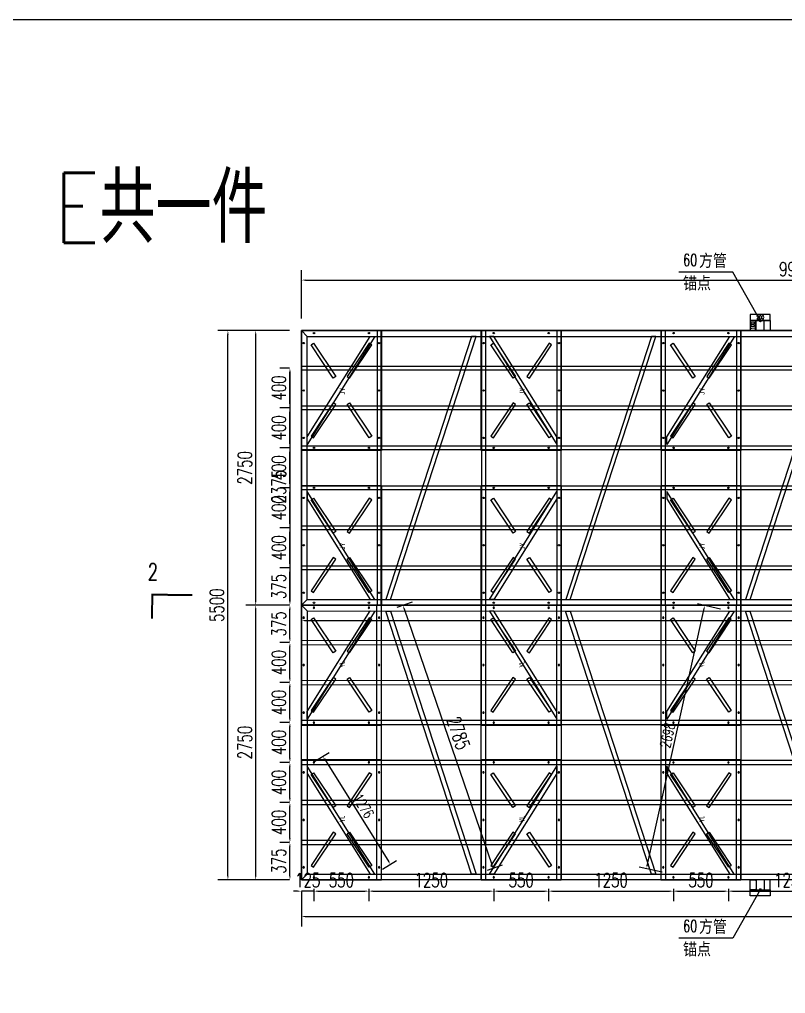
# Model space of a CAD drawing. Header units: millimetres. Extents: x -1471591 to 944464, y -468930 to 547002.
# Drawn here: x -981819 to -974149, y -21316 to -11562 of the extents above; entities that cross this region are included whole.
import ezdxf

# ---------------------------------------------------------------- set-up
doc = ezdxf.new("R2010")
doc.units = ezdxf.units.MM
doc.header["$LTSCALE"] = 10
doc.header["$PDMODE"] = 35
for name, color, linetype in [('DIM_LEAD', 3, 'Continuous'), ('DIM_SYMB', 3, 'Continuous'), ('PUB_TEXT', 7, 'Continuous'), ('W-FLOAT_BOWL浮筒', 253, 'Continuous'), ('W-STEEL_FRAME钢架', 3, 'Continuous'), ('W-STEEL_KEEL钢龙骨', 5, 'Continuous')]:
    doc.layers.add(name, color=color, linetype=linetype)
doc.styles.add('_TCH_DIM', font='SIMPLEX.shx', dxfattribs={"bigfont": 'hztxt.shx'})
doc.styles.add('_TCH_LABEL', font='COMPLEX', dxfattribs={"bigfont": 'GBCBIG'})
doc.styles.get("Standard").update_dxf_attribs({"font": 'simplex.shx', "width": 0.8, "bigfont": 'hztxt.shx'})
doc.styles.add('STANDARD_T3', font='simplex.shx', dxfattribs={"width": 0.7, "bigfont": 'hztxt.shx'})
doc.styles.add('黑体', font='simhei.ttf', dxfattribs={"width": 0.8})
doc.dimstyles.new('W&&10', dxfattribs={"dimtxt": 35, "dimasz": 10, "dimexe": 25, "dimexo": 30, "dimgap": 10, "dimtad": 1, "dimdec": 0, "dimzin": 0, "dimdsep": 46, "dimtxsty": 'STANDARD_T3', "dimcen": 0.09, "dimclrd": 1, "dimclre": 1, "dimclrt": 7, "dimazin": 2, "dimtfac": 1, "dimtdec": 0, "dimtix": 1, "dimtmove": 1, "dimatfit": 3, "dimfxl": 0, "dimtolj": 1, "dimtzin": 0, "dimarcsym": 0})
doc.dimstyles.new('W&&30', dxfattribs={"dimtxt": 105, "dimasz": 30, "dimexe": 75, "dimexo": 90, "dimgap": 30, "dimtad": 1, "dimdec": 0, "dimzin": 0, "dimdsep": 46, "dimtxsty": 'STANDARD_T3', "dimcen": 0.09, "dimclrd": 1, "dimclre": 1, "dimclrt": 7, "dimazin": 2, "dimtfac": 1, "dimtdec": 0, "dimtix": 1, "dimtmove": 2, "dimatfit": 3, "dimfxl": 0, "dimtolj": 1, "dimtzin": 0, "dimarcsym": 0})
doc.dimstyles.new('W&&40', dxfattribs={"dimtxt": 140, "dimasz": 40, "dimexe": 100, "dimexo": 120, "dimgap": 40, "dimtad": 1, "dimdec": 0, "dimzin": 0, "dimdsep": 46, "dimtxsty": 'STANDARD_T3', "dimcen": 0.09, "dimclrd": 1, "dimclre": 1, "dimclrt": 7, "dimazin": 2, "dimtfac": 1, "dimtdec": 0, "dimtix": 1, "dimtmove": 2, "dimatfit": 3, "dimfxl": 0, "dimtolj": 1, "dimtzin": 0, "dimarcsym": 0})

# ---------------------------------------------------------------- blocks, each defined once
blk = doc.blocks.new('*D1577')
at = {"color": 1, "lineweight": -2, "transparency": 16777216}
for p, q in [((-978037.1, -17446.5), (-977885.7, -17394.6)), ((-977967.3, -17464.9), (-977089.8, -20023.2)), ((-977133.6, -20080.5), (-976982.2, -20028.6))]:
    blk.add_line(p, q, dxfattribs=at)
at = {"color": 1, "transparency": 16777216}
for points in [[(-977961, -17462.7), (-977973.6, -17467), (-977980.3, -17427)], [(-977083.5, -20021), (-977096.1, -20025.4), (-977076.8, -20061)]]:
    blk.add_solid(points, dxfattribs=at)
at = {"layer": 'Defpoints', "color": 0, "transparency": 16777216}
for p in [(-978150.6, -17485.4), (-977076.8, -20061), (-977247.1, -20119.4)]:
    blk.add_point(p, dxfattribs=at)
at = {"color": 7, "transparency": 16777216, "insert": (-977424.5, -18708.3), "char_height": 140, "attachment_point": 5, "rotation": 288.93227, "style": 'STANDARD_T3'}
blk.add_mtext('\\A1;2785', dxfattribs=at)
blk = doc.blocks.new('*D1578')
at = {"color": 1, "lineweight": -2, "transparency": 16777216}
for p, q in [((-978996, -14557.4), (-978995.9, -14071.8)), ((-969096, -14557.6), (-969095.9, -14072)), ((-978956, -14171.8), (-969136, -14172))]:
    blk.add_line(p, q, dxfattribs=at)
at = {"color": 1, "transparency": 16777216}
for points in [[(-978956, -14165.1), (-978956, -14178.5), (-978996, -14171.8)], [(-969136, -14165.3), (-969136, -14178.7), (-969096, -14172)]]:
    blk.add_solid(points, dxfattribs=at)
at = {"layer": 'Defpoints', "color": 0, "transparency": 16777216}
for p in [(-969096, -14172), (-978996, -14677.4), (-969096, -14677.6)]:
    blk.add_point(p, dxfattribs=at)
at = {"color": 7, "transparency": 16777216, "insert": (-974045.9, -14061.9), "char_height": 140, "attachment_point": 5, "rotation": 359.99902, "style": 'STANDARD_T3'}
blk.add_mtext('\\A1;9900', dxfattribs=at)
blk = doc.blocks.new('*D1580')
at = {"color": 1, "lineweight": -2, "transparency": 16777216}
for p, q in [((-979116, -19802.4), (-979211.5, -19802.4)), ((-979111.5, -20137.4), (-979111.5, -19842.4)), ((-979116.1, -20177.4), (-979211.5, -20177.4))]:
    blk.add_line(p, q, dxfattribs=at)
at = {"color": 1, "transparency": 16777216}
for points in [[(-979118.1, -19842.4), (-979104.8, -19842.4), (-979111.5, -19802.4)], [(-979118.2, -20137.4), (-979104.8, -20137.4), (-979111.5, -20177.4)]]:
    blk.add_solid(points, dxfattribs=at)
at = {"layer": 'Defpoints', "color": 0, "transparency": 16777216}
for p in [(-979111.5, -19802.4), (-978996, -19802.4), (-978996.1, -20177.4)]:
    blk.add_point(p, dxfattribs=at)
at = {"color": 7, "transparency": 16777216, "insert": (-979221.5, -19989.9), "char_height": 140, "attachment_point": 5, "rotation": 89.99902, "style": 'STANDARD_T3'}
blk.add_mtext('\\A1;375', dxfattribs=at)
blk = doc.blocks.new('*D1581')
at = {"color": 1, "lineweight": -2, "transparency": 16777216}
for p, q in [((-979116, -19402.4), (-979211.5, -19402.4)), ((-979111.5, -19762.4), (-979111.5, -19442.4)), ((-979116, -19802.4), (-979211.5, -19802.4))]:
    blk.add_line(p, q, dxfattribs=at)
at = {"color": 1, "transparency": 16777216}
for points in [[(-979118.1, -19442.4), (-979104.8, -19442.4), (-979111.5, -19402.4)], [(-979118.1, -19762.4), (-979104.8, -19762.4), (-979111.5, -19802.4)]]:
    blk.add_solid(points, dxfattribs=at)
at = {"layer": 'Defpoints', "color": 0, "transparency": 16777216}
for p in [(-979111.5, -19402.4), (-978996, -19402.4), (-978996, -19802.4)]:
    blk.add_point(p, dxfattribs=at)
at = {"color": 7, "transparency": 16777216, "insert": (-979221.5, -19602.4), "char_height": 140, "attachment_point": 5, "rotation": 89.99902, "style": 'STANDARD_T3'}
blk.add_mtext('\\A1;400', dxfattribs=at)
blk = doc.blocks.new('*D1582')
at = {"color": 1, "lineweight": -2, "transparency": 16777216}
for p, q in [((-979116, -19002.4), (-979211.5, -19002.4)), ((-979111.5, -19362.4), (-979111.5, -19042.4)), ((-979116, -19402.4), (-979211.5, -19402.4))]:
    blk.add_line(p, q, dxfattribs=at)
at = {"color": 1, "transparency": 16777216}
for points in [[(-979118.1, -19042.4), (-979104.8, -19042.4), (-979111.5, -19002.4)], [(-979118.1, -19362.4), (-979104.8, -19362.4), (-979111.5, -19402.4)]]:
    blk.add_solid(points, dxfattribs=at)
at = {"layer": 'Defpoints', "color": 0, "transparency": 16777216}
for p in [(-979111.5, -19002.4), (-978996, -19002.4), (-978996, -19402.4)]:
    blk.add_point(p, dxfattribs=at)
at = {"color": 7, "transparency": 16777216, "insert": (-979221.5, -19202.4), "char_height": 140, "attachment_point": 5, "rotation": 89.99902, "style": 'STANDARD_T3'}
blk.add_mtext('\\A1;400', dxfattribs=at)
blk = doc.blocks.new('*D1583')
at = {"color": 1, "lineweight": -2, "transparency": 16777216}
for p, q in [((-979116, -18602.2), (-979211.5, -18602.2)), ((-979111.5, -18962.4), (-979111.5, -18642.2)), ((-979116, -19002.4), (-979211.5, -19002.4))]:
    blk.add_line(p, q, dxfattribs=at)
at = {"color": 1, "transparency": 16777216}
for points in [[(-979118.1, -18642.2), (-979104.8, -18642.2), (-979111.5, -18602.2)], [(-979118.1, -18962.4), (-979104.8, -18962.4), (-979111.5, -19002.4)]]:
    blk.add_solid(points, dxfattribs=at)
at = {"layer": 'Defpoints', "color": 0, "transparency": 16777216}
for p in [(-979111.5, -18602.2), (-978996, -18602.2), (-978996, -19002.4)]:
    blk.add_point(p, dxfattribs=at)
at = {"color": 7, "transparency": 16777216, "insert": (-979221.5, -18802.3), "char_height": 140, "attachment_point": 5, "rotation": 89.99902, "style": 'STANDARD_T3'}
blk.add_mtext('\\A1;400', dxfattribs=at)
blk = doc.blocks.new('*D1584')
at = {"color": 1, "lineweight": -2, "transparency": 16777216}
for p, q in [((-979116, -18202.4), (-979211.5, -18202.4)), ((-979111.5, -18562.2), (-979111.5, -18242.4)), ((-979116, -18602.2), (-979211.5, -18602.2))]:
    blk.add_line(p, q, dxfattribs=at)
at = {"color": 1, "transparency": 16777216}
for points in [[(-979118.1, -18242.4), (-979104.8, -18242.4), (-979111.5, -18202.4)], [(-979118.1, -18562.2), (-979104.8, -18562.2), (-979111.5, -18602.2)]]:
    blk.add_solid(points, dxfattribs=at)
at = {"layer": 'Defpoints', "color": 0, "transparency": 16777216}
for p in [(-979111.5, -18202.4), (-978996, -18202.4), (-978996, -18602.2)]:
    blk.add_point(p, dxfattribs=at)
at = {"color": 7, "transparency": 16777216, "insert": (-979221.5, -18402.3), "char_height": 140, "attachment_point": 5, "rotation": 89.99902, "style": 'STANDARD_T3'}
blk.add_mtext('\\A1;400', dxfattribs=at)
blk = doc.blocks.new('*D1585')
at = {"color": 1, "lineweight": -2, "transparency": 16777216}
for p, q in [((-979116, -17802.4), (-979211.4, -17802.4)), ((-979111.5, -18162.4), (-979111.4, -17842.4)), ((-979116, -18202.4), (-979211.5, -18202.4))]:
    blk.add_line(p, q, dxfattribs=at)
at = {"color": 1, "transparency": 16777216}
for points in [[(-979118.1, -17842.4), (-979104.8, -17842.4), (-979111.4, -17802.4)], [(-979118.1, -18162.4), (-979104.8, -18162.4), (-979111.5, -18202.4)]]:
    blk.add_solid(points, dxfattribs=at)
at = {"layer": 'Defpoints', "color": 0, "transparency": 16777216}
for p in [(-979111.4, -17802.4), (-978996, -17802.4), (-978996, -18202.4)]:
    blk.add_point(p, dxfattribs=at)
at = {"color": 7, "transparency": 16777216, "insert": (-979221.4, -18002.4), "char_height": 140, "attachment_point": 5, "rotation": 89.99902, "style": 'STANDARD_T3'}
blk.add_mtext('\\A1;400', dxfattribs=at)
blk = doc.blocks.new('*D1586')
at = {"color": 1, "lineweight": -2, "transparency": 16777216}
for p, q in [((-979116, -17427.4), (-979211.4, -17427.4)), ((-979111.4, -17762.4), (-979111.4, -17467.4)), ((-979116, -17802.4), (-979211.4, -17802.4))]:
    blk.add_line(p, q, dxfattribs=at)
at = {"color": 1, "transparency": 16777216}
for points in [[(-979118.1, -17467.4), (-979104.8, -17467.4), (-979111.4, -17427.4)], [(-979118.1, -17762.4), (-979104.8, -17762.4), (-979111.4, -17802.4)]]:
    blk.add_solid(points, dxfattribs=at)
at = {"layer": 'Defpoints', "color": 0, "transparency": 16777216}
for p in [(-979111.4, -17427.4), (-978996, -17427.4), (-978996, -17802.4)]:
    blk.add_point(p, dxfattribs=at)
at = {"color": 7, "transparency": 16777216, "insert": (-979221.4, -17614.9), "char_height": 140, "attachment_point": 5, "rotation": 89.99902, "style": 'STANDARD_T3'}
blk.add_mtext('\\A1;375', dxfattribs=at)
blk = doc.blocks.new('*D1587')
at = {"color": 1, "lineweight": -2, "transparency": 16777216}
for p, q in [((-979116, -17052.4), (-979211.4, -17052.4)), ((-979111.4, -17387.4), (-979111.4, -17092.4)), ((-979116, -17427.4), (-979211.4, -17427.4))]:
    blk.add_line(p, q, dxfattribs=at)
at = {"color": 1, "transparency": 16777216}
for points in [[(-979118.1, -17092.4), (-979104.8, -17092.4), (-979111.4, -17052.4)], [(-979118.1, -17387.4), (-979104.8, -17387.4), (-979111.4, -17427.4)]]:
    blk.add_solid(points, dxfattribs=at)
at = {"layer": 'Defpoints', "color": 0, "transparency": 16777216}
for p in [(-979111.4, -17052.4), (-978996, -17052.4), (-978996, -17427.4)]:
    blk.add_point(p, dxfattribs=at)
at = {"color": 7, "transparency": 16777216, "insert": (-979221.4, -17239.9), "char_height": 140, "attachment_point": 5, "rotation": 89.99902, "style": 'STANDARD_T3'}
blk.add_mtext('\\A1;375', dxfattribs=at)
blk = doc.blocks.new('*D1588')
at = {"color": 1, "lineweight": -2, "transparency": 16777216}
for p, q in [((-979116, -16652.4), (-979211.4, -16652.4)), ((-979111.4, -17012.4), (-979111.4, -16692.4)), ((-979116, -17052.4), (-979211.4, -17052.4))]:
    blk.add_line(p, q, dxfattribs=at)
at = {"color": 1, "transparency": 16777216}
for points in [[(-979118.1, -16692.4), (-979104.8, -16692.4), (-979111.4, -16652.4)], [(-979118.1, -17012.4), (-979104.8, -17012.4), (-979111.4, -17052.4)]]:
    blk.add_solid(points, dxfattribs=at)
at = {"layer": 'Defpoints', "color": 0, "transparency": 16777216}
for p in [(-979111.4, -16652.4), (-978996, -16652.4), (-978996, -17052.4)]:
    blk.add_point(p, dxfattribs=at)
at = {"color": 7, "transparency": 16777216, "insert": (-979221.4, -16852.4), "char_height": 140, "attachment_point": 5, "rotation": 89.99902, "style": 'STANDARD_T3'}
blk.add_mtext('\\A1;400', dxfattribs=at)
blk = doc.blocks.new('*D1589')
at = {"color": 1, "lineweight": -2, "transparency": 16777216}
for p, q in [((-979116, -16252.4), (-979211.4, -16252.4)), ((-979111.4, -16612.4), (-979111.4, -16292.4)), ((-979116, -16652.4), (-979211.4, -16652.4))]:
    blk.add_line(p, q, dxfattribs=at)
at = {"color": 1, "transparency": 16777216}
for points in [[(-979118.1, -16292.4), (-979104.8, -16292.4), (-979111.4, -16252.4)], [(-979118.1, -16612.4), (-979104.8, -16612.4), (-979111.4, -16652.4)]]:
    blk.add_solid(points, dxfattribs=at)
at = {"layer": 'Defpoints', "color": 0, "transparency": 16777216}
for p in [(-979111.4, -16252.4), (-978996, -16252.4), (-978996, -16652.4)]:
    blk.add_point(p, dxfattribs=at)
at = {"color": 7, "transparency": 16777216, "insert": (-979221.4, -16452.4), "char_height": 140, "attachment_point": 5, "rotation": 89.99902, "style": 'STANDARD_T3'}
blk.add_mtext('\\A1;400', dxfattribs=at)
blk = doc.blocks.new('*D1590')
at = {"color": 1, "lineweight": -2, "transparency": 16777216}
for p, q in [((-979116, -15852.4), (-979211.4, -15852.4)), ((-979111.4, -16212.4), (-979111.4, -15892.4)), ((-979116, -16252.4), (-979211.4, -16252.4))]:
    blk.add_line(p, q, dxfattribs=at)
at = {"color": 1, "transparency": 16777216}
for points in [[(-979118.1, -15892.4), (-979104.7, -15892.4), (-979111.4, -15852.4)], [(-979118.1, -16212.4), (-979104.8, -16212.4), (-979111.4, -16252.4)]]:
    blk.add_solid(points, dxfattribs=at)
at = {"layer": 'Defpoints', "color": 0, "transparency": 16777216}
for p in [(-979111.4, -15852.4), (-978996, -15852.4), (-978996, -16252.4)]:
    blk.add_point(p, dxfattribs=at)
at = {"color": 7, "transparency": 16777216, "insert": (-979221.4, -16052.4), "char_height": 140, "attachment_point": 5, "rotation": 89.99902, "style": 'STANDARD_T3'}
blk.add_mtext('\\A1;400', dxfattribs=at)
blk = doc.blocks.new('*D1591')
at = {"color": 1, "lineweight": -2, "transparency": 16777216}
for p, q in [((-979116, -15452.4), (-979211.4, -15452.4)), ((-979111.4, -15812.4), (-979111.4, -15492.4)), ((-979116, -15852.4), (-979211.4, -15852.4))]:
    blk.add_line(p, q, dxfattribs=at)
at = {"color": 1, "transparency": 16777216}
for points in [[(-979118.1, -15492.4), (-979104.7, -15492.4), (-979111.4, -15452.4)], [(-979118.1, -15812.4), (-979104.7, -15812.4), (-979111.4, -15852.4)]]:
    blk.add_solid(points, dxfattribs=at)
at = {"layer": 'Defpoints', "color": 0, "transparency": 16777216}
for p in [(-979111.4, -15452.4), (-978996, -15452.4), (-978996, -15852.4)]:
    blk.add_point(p, dxfattribs=at)
at = {"color": 7, "transparency": 16777216, "insert": (-979221.4, -15652.4), "char_height": 140, "attachment_point": 5, "rotation": 89.99902, "style": 'STANDARD_T3'}
blk.add_mtext('\\A1;400', dxfattribs=at)
blk = doc.blocks.new('*D1592')
at = {"color": 1, "lineweight": -2, "transparency": 16777216}
for p, q in [((-979115.9, -15052.4), (-979211.4, -15052.4)), ((-979111.4, -15412.4), (-979111.4, -15092.4)), ((-979116, -15452.4), (-979211.4, -15452.4))]:
    blk.add_line(p, q, dxfattribs=at)
at = {"color": 1, "transparency": 16777216}
for points in [[(-979118.1, -15092.4), (-979104.7, -15092.4), (-979111.4, -15052.4)], [(-979118.1, -15412.4), (-979104.7, -15412.4), (-979111.4, -15452.4)]]:
    blk.add_solid(points, dxfattribs=at)
at = {"layer": 'Defpoints', "color": 0, "transparency": 16777216}
for p in [(-979111.4, -15052.4), (-978995.9, -15052.4), (-978996, -15452.4)]:
    blk.add_point(p, dxfattribs=at)
at = {"color": 7, "transparency": 16777216, "insert": (-979221.4, -15252.4), "char_height": 140, "attachment_point": 5, "rotation": 89.99902, "style": 'STANDARD_T3'}
blk.add_mtext('\\A1;400', dxfattribs=at)
blk = doc.blocks.new('*D1593')
at = {"color": 1, "lineweight": -2, "transparency": 16777216}
for p, q in [((-979115.9, -15052.4), (-979211.4, -15052.4)), ((-979111.4, -15092.4), (-979111.4, -17387.4)), ((-979116, -17427.4), (-979211.4, -17427.4))]:
    blk.add_line(p, q, dxfattribs=at)
at = {"color": 1, "transparency": 16777216}
for points in [[(-979118.1, -15092.4), (-979104.7, -15092.4), (-979111.4, -15052.4)], [(-979118.1, -17387.4), (-979104.8, -17387.4), (-979111.4, -17427.4)]]:
    blk.add_solid(points, dxfattribs=at)
at = {"layer": 'Defpoints', "color": 0, "transparency": 16777216}
for p in [(-978995.9, -15052.4), (-979111.4, -17427.4), (-978996, -17427.4)]:
    blk.add_point(p, dxfattribs=at)
at = {"color": 7, "transparency": 16777216, "insert": (-979221.4, -16239.9), "char_height": 140, "attachment_point": 5, "rotation": 89.99902, "style": 'STANDARD_T3'}
blk.add_mtext('\\A1;2375', dxfattribs=at)
blk = doc.blocks.new('*D1594')
at = {"color": 1, "lineweight": -2, "transparency": 16777216}
for p, q in [((-979116, -17427.4), (-979554.2, -17427.4)), ((-979454.2, -20137.4), (-979454.2, -17467.4)), ((-979116.1, -20177.4), (-979554.2, -20177.4))]:
    blk.add_line(p, q, dxfattribs=at)
at = {"color": 1, "transparency": 16777216}
for points in [[(-979460.9, -17467.4), (-979447.5, -17467.4), (-979454.2, -17427.4)], [(-979460.9, -20137.4), (-979447.6, -20137.4), (-979454.2, -20177.4)]]:
    blk.add_solid(points, dxfattribs=at)
at = {"layer": 'Defpoints', "color": 0, "transparency": 16777216}
for p in [(-979454.2, -17427.4), (-978996, -17427.4), (-978996.1, -20177.4)]:
    blk.add_point(p, dxfattribs=at)
at = {"color": 7, "transparency": 16777216, "insert": (-979564.2, -18802.4), "char_height": 140, "attachment_point": 5, "rotation": 89.99902, "style": 'STANDARD_T3'}
blk.add_mtext('\\A1;2750', dxfattribs=at)
blk = doc.blocks.new('*D1595')
at = {"color": 1, "lineweight": -2, "transparency": 16777216}
for p, q in [((-979116, -14677.4), (-979554.1, -14677.4)), ((-979454.2, -17387.4), (-979454.1, -14717.4)), ((-979116, -17427.4), (-979554.2, -17427.4))]:
    blk.add_line(p, q, dxfattribs=at)
at = {"color": 1, "transparency": 16777216}
for points in [[(-979460.8, -14717.4), (-979447.5, -14717.4), (-979454.1, -14677.4)], [(-979460.9, -17387.4), (-979447.5, -17387.4), (-979454.2, -17427.4)]]:
    blk.add_solid(points, dxfattribs=at)
at = {"layer": 'Defpoints', "color": 0, "transparency": 16777216}
for p in [(-979454.1, -14677.4), (-978996, -14677.4), (-978996, -17427.4)]:
    blk.add_point(p, dxfattribs=at)
at = {"color": 7, "transparency": 16777216, "insert": (-979564.2, -16052.4), "char_height": 140, "attachment_point": 5, "rotation": 89.99902, "style": 'STANDARD_T3'}
blk.add_mtext('\\A1;2750', dxfattribs=at)
blk = doc.blocks.new('*D1596')
at = {"color": 1, "lineweight": -2, "transparency": 16777216}
for p, q in [((-979116, -14677.4), (-979832.1, -14677.4)), ((-979732.2, -20137.4), (-979732.1, -14717.4)), ((-979116.1, -20177.4), (-979832.2, -20177.4))]:
    blk.add_line(p, q, dxfattribs=at)
at = {"color": 1, "transparency": 16777216}
for points in [[(-979738.8, -14717.4), (-979725.4, -14717.4), (-979732.1, -14677.4)], [(-979738.9, -20137.4), (-979725.5, -20137.4), (-979732.2, -20177.4)]]:
    blk.add_solid(points, dxfattribs=at)
at = {"layer": 'Defpoints', "color": 0, "transparency": 16777216}
for p in [(-979732.1, -14677.4), (-978996, -14677.4), (-978996.1, -20177.4)]:
    blk.add_point(p, dxfattribs=at)
at = {"color": 7, "transparency": 16777216, "insert": (-979842.1, -17427.4), "char_height": 140, "attachment_point": 5, "rotation": 89.99902, "style": 'STANDARD_T3'}
blk.add_mtext('\\A1;5500', dxfattribs=at)
blk = doc.blocks.new('*D1597')
at = {"color": 1, "lineweight": -2, "transparency": 16777216}
for p, q in [((-978861.7, -18990), (-978719.1, -18900.9)), ((-978766.8, -18966), (-978122.4, -19997.1)), ((-978185.5, -20071.9), (-978042.9, -19982.8))]:
    blk.add_line(p, q, dxfattribs=at)
at = {"color": 1, "transparency": 16777216}
for points in [[(-978762.5, -18963.4), (-978771, -18968.7), (-978782.7, -18940.6)], [(-978118.1, -19994.4), (-978126.6, -19999.7), (-978106.5, -20022.5)]]:
    blk.add_solid(points, dxfattribs=at)
at = {"layer": 'Defpoints', "color": 0, "transparency": 16777216}
for p in [(-978938, -19037.7), (-978106.5, -20022.5), (-978261.8, -20119.6)]:
    blk.add_point(p, dxfattribs=at)
at = {"color": 7, "transparency": 16777216, "insert": (-978374.6, -19437.8), "char_height": 105, "attachment_point": 5, "rotation": 302.00603, "style": 'STANDARD_T3'}
blk.add_mtext('\\A1;1276', dxfattribs=at)
blk = doc.blocks.new('*D1598')
at = {"color": 1, "lineweight": -2, "transparency": 16777216}
for p, q in [((-974800.8, -17466), (-975031.8, -17415)), ((-975534.6, -20035.9), (-974965, -17460.5)), ((-975383.4, -20100), (-975614.3, -20049))]:
    blk.add_line(p, q, dxfattribs=at)
at = {"color": 1, "transparency": 16777216}
for points in [[(-974969.9, -17459.4), (-974960.2, -17461.5), (-974958.6, -17431.2)], [(-975539.5, -20034.8), (-975529.7, -20036.9), (-975541.1, -20065.2)]]:
    blk.add_solid(points, dxfattribs=at)
at = {"layer": 'Defpoints', "color": 0, "transparency": 16777216}
for p in [(-974958.6, -17431.2), (-974713, -17485.5), (-975295.5, -20119.5)]:
    blk.add_point(p, dxfattribs=at)
at = {"color": 7, "transparency": 16777216, "insert": (-975330.4, -18730.3), "char_height": 105, "attachment_point": 5, "rotation": 77.52961, "style": 'STANDARD_T3'}
blk.add_mtext('\\A1;2698', dxfattribs=at)
blk = doc.blocks.new('*D1333')
at = {"color": 1, "lineweight": -2, "transparency": 16777216}
for p, q in [((-978996, -17517.4), (-978996, -17655.2)), ((-968611, -17517.6), (-968611, -17655.3)), ((-978966, -17580.2), (-968641, -17580.3))]:
    blk.add_line(p, q, dxfattribs=at)
at = {"color": 1, "transparency": 16777216}
for points in [[(-978966, -17575.2), (-978966, -17585.2), (-978996, -17580.2)], [(-968641, -17575.3), (-968641, -17585.3), (-968611, -17580.3)]]:
    blk.add_solid(points, dxfattribs=at)
at = {"layer": 'Defpoints', "color": 0, "transparency": 16777216}
for p in [(-978996, -17427.4), (-968611, -17427.6), (-968611, -17580.3)]:
    blk.add_point(p, dxfattribs=at)
at = {"color": 7, "transparency": 16777216, "insert": (-973803.5, -17497.8), "char_height": 105, "attachment_point": 5, "rotation": 359.99902, "style": 'STANDARD_T3'}
blk.add_mtext('\\A1;10385', dxfattribs=at)
blk = doc.blocks.new('*D1332')
at = {"color": 1, "lineweight": -2, "transparency": 16777216}
for p, q in [((-978996.1, -20297.4), (-978996.1, -20645.1)), ((-968127.1, -20297.5), (-968127.1, -20645.3)), ((-978956.1, -20545.1), (-968167.1, -20545.3))]:
    blk.add_line(p, q, dxfattribs=at)
at = {"color": 1, "transparency": 16777216}
for points in [[(-978956.1, -20538.4), (-978956.1, -20551.8), (-978996.1, -20545.1)], [(-968167.1, -20538.6), (-968167.1, -20551.9), (-968127.1, -20545.3)]]:
    blk.add_solid(points, dxfattribs=at)
at = {"layer": 'Defpoints', "color": 0, "transparency": 16777216}
for p in [(-978996.1, -20177.4), (-968127.1, -20177.5), (-968127.1, -20545.3)]:
    blk.add_point(p, dxfattribs=at)
at = {"color": 7, "transparency": 16777216, "insert": (-973561.6, -20435.2), "char_height": 140, "attachment_point": 5, "rotation": 359.99902, "style": 'STANDARD_T3'}
blk.add_mtext('\\A1;10869', dxfattribs=at)
blk = doc.blocks.new('*D495')
at = {"color": 1, "lineweight": -2, "transparency": 16777216}
for p, q in [((-70, -30), (-23.6, -30)), ((-48.6, -120), (-48.6, -40)), ((-70, -130), (-23.6, -130))]:
    blk.add_line(p, q, dxfattribs=at)
at = {"color": 1, "transparency": 16777216}
for points in [[(-50.3, -40), (-46.9, -40), (-48.6, -30)], [(-50.3, -120), (-46.9, -120), (-48.6, -130)]]:
    blk.add_solid(points, dxfattribs=at)
at = {"layer": 'Defpoints', "color": 0, "transparency": 16777216}
for p in [(-100, -30), (-48.6, -30), (-100, -130)]:
    blk.add_point(p, dxfattribs=at)
at = {"color": 7, "transparency": 16777216, "insert": (-76.1, -80), "char_height": 35, "attachment_point": 5, "rotation": 90, "style": 'STANDARD_T3'}
blk.add_mtext('\\A1;100', dxfattribs=at)
blk = doc.blocks.new('*D496')
at = {"color": 1, "lineweight": -2, "transparency": 16777216}
for p, q in [((-100, -30), (-100, -50.4)), ((-90, -25.4), (90, -25.4)), ((100, -31.9), (100, -50.4))]:
    blk.add_line(p, q, dxfattribs=at)
at = {"color": 1, "transparency": 16777216}
for points in [[(-90, -23.7), (-90, -27.1), (-100, -25.4)], [(90, -23.7), (90, -27.1), (100, -25.4)]]:
    blk.add_solid(points, dxfattribs=at)
at = {"layer": 'Defpoints', "color": 0, "transparency": 16777216}
for p in [(-100, 0), (100, -1.9), (100, -25.4)]:
    blk.add_point(p, dxfattribs=at)
at = {"color": 7, "transparency": 16777216, "insert": (0, 2.1), "char_height": 35, "attachment_point": 5, "style": 'STANDARD_T3'}
blk.add_mtext('\\A1;200', dxfattribs=at)
blk = doc.blocks.new('*D1599')
at = {"color": 1, "lineweight": -2, "transparency": 16777216}
for p, q in [((-978871.1, -20267.4), (-978871.1, -20390.8)), ((-979036.1, -20290.8), (-979076.1, -20290.8)), ((-978871.1, -20290.8), (-978996.1, -20290.8)), ((-978996.1, -20297.4), (-978996.1, -20390.8)), ((-978831.1, -20290.8), (-978791.1, -20290.8))]:
    blk.add_line(p, q, dxfattribs=at)
at = {"color": 1, "transparency": 16777216}
for points in [[(-979036.1, -20284.1), (-979036.1, -20297.5), (-978996.1, -20290.8)], [(-978831.1, -20284.1), (-978831.1, -20297.5), (-978871.1, -20290.8)]]:
    blk.add_solid(points, dxfattribs=at)
at = {"layer": 'Defpoints', "color": 0, "transparency": 16777216}
for p in [(-978996.1, -20177.4), (-978871.1, -20147.4), (-978996.1, -20290.8)]:
    blk.add_point(p, dxfattribs=at)
at = {"color": 7, "transparency": 16777216, "insert": (-978933.6, -20180.8), "char_height": 140, "attachment_point": 5, "rotation": 359.99902, "style": 'STANDARD_T3'}
blk.add_mtext('\\A1;125', dxfattribs=at)
blk = doc.blocks.new('*D1600')
at = {"color": 1, "lineweight": -2, "transparency": 16777216}
for p, q in [((-978871.1, -20267.4), (-978871.1, -20390.8)), ((-978321.1, -20267.4), (-978321.1, -20390.8)), ((-978831.1, -20290.8), (-978361.1, -20290.8))]:
    blk.add_line(p, q, dxfattribs=at)
at = {"color": 1, "transparency": 16777216}
for points in [[(-978831.1, -20284.1), (-978831.1, -20297.5), (-978871.1, -20290.8)], [(-978361.1, -20284.1), (-978361.1, -20297.5), (-978321.1, -20290.8)]]:
    blk.add_solid(points, dxfattribs=at)
at = {"layer": 'Defpoints', "color": 0, "transparency": 16777216}
for p in [(-978871.1, -20147.4), (-978321.1, -20147.4), (-978321.1, -20290.8)]:
    blk.add_point(p, dxfattribs=at)
at = {"color": 7, "transparency": 16777216, "insert": (-978596.1, -20180.8), "char_height": 140, "attachment_point": 5, "rotation": 359.99902, "style": 'STANDARD_T3'}
blk.add_mtext('\\A1;550', dxfattribs=at)
blk = doc.blocks.new('*D1601')
at = {"color": 1, "lineweight": -2, "transparency": 16777216}
for p, q in [((-978321.1, -20267.4), (-978321.1, -20390.8)), ((-977071.1, -20267.4), (-977071.1, -20390.8)), ((-978281.1, -20290.8), (-977111.1, -20290.8))]:
    blk.add_line(p, q, dxfattribs=at)
at = {"color": 1, "transparency": 16777216}
for points in [[(-978281.1, -20284.1), (-978281.1, -20297.5), (-978321.1, -20290.8)], [(-977111.1, -20284.2), (-977111.1, -20297.5), (-977071.1, -20290.8)]]:
    blk.add_solid(points, dxfattribs=at)
at = {"layer": 'Defpoints', "color": 0, "transparency": 16777216}
for p in [(-978321.1, -20147.4), (-977071.1, -20147.4), (-977071.1, -20290.8)]:
    blk.add_point(p, dxfattribs=at)
at = {"color": 7, "transparency": 16777216, "insert": (-977696.1, -20180.8), "char_height": 140, "attachment_point": 5, "rotation": 359.99902, "style": 'STANDARD_T3'}
blk.add_mtext('\\A1;1250', dxfattribs=at)
blk = doc.blocks.new('*D1602')
at = {"color": 1, "lineweight": -2, "transparency": 16777216}
for p, q in [((-977071.1, -20267.4), (-977071.1, -20390.8)), ((-976521.1, -20267.5), (-976521.1, -20390.8)), ((-977031.1, -20290.8), (-976561.1, -20290.8))]:
    blk.add_line(p, q, dxfattribs=at)
at = {"color": 1, "transparency": 16777216}
for points in [[(-977031.1, -20284.2), (-977031.1, -20297.5), (-977071.1, -20290.8)], [(-976561.1, -20284.2), (-976561.1, -20297.5), (-976521.1, -20290.8)]]:
    blk.add_solid(points, dxfattribs=at)
at = {"layer": 'Defpoints', "color": 0, "transparency": 16777216}
for p in [(-977071.1, -20147.4), (-976521.1, -20147.5), (-976521.1, -20290.8)]:
    blk.add_point(p, dxfattribs=at)
at = {"color": 7, "transparency": 16777216, "insert": (-976796.1, -20180.8), "char_height": 140, "attachment_point": 5, "rotation": 359.99902, "style": 'STANDARD_T3'}
blk.add_mtext('\\A1;550', dxfattribs=at)
blk = doc.blocks.new('*D1603')
at = {"color": 1, "lineweight": -2, "transparency": 16777216}
for p, q in [((-976521.1, -20267.5), (-976521.1, -20390.8)), ((-975271.1, -20267.5), (-975271.1, -20390.9)), ((-976481.1, -20290.8), (-975311.1, -20290.9))]:
    blk.add_line(p, q, dxfattribs=at)
at = {"color": 1, "transparency": 16777216}
for points in [[(-976481.1, -20284.2), (-976481.1, -20297.5), (-976521.1, -20290.8)], [(-975311.1, -20284.2), (-975311.1, -20297.5), (-975271.1, -20290.9)]]:
    blk.add_solid(points, dxfattribs=at)
at = {"layer": 'Defpoints', "color": 0, "transparency": 16777216}
for p in [(-976521.1, -20147.5), (-975271.1, -20147.5), (-975271.1, -20290.9)]:
    blk.add_point(p, dxfattribs=at)
at = {"color": 7, "transparency": 16777216, "insert": (-975896.1, -20180.9), "char_height": 140, "attachment_point": 5, "rotation": 359.99902, "style": 'STANDARD_T3'}
blk.add_mtext('\\A1;1250', dxfattribs=at)
blk = doc.blocks.new('*D1604')
at = {"color": 1, "lineweight": -2, "transparency": 16777216}
for p, q in [((-975271.1, -20267.5), (-975271.1, -20390.9)), ((-974721.1, -20267.5), (-974721.1, -20390.9)), ((-975231.1, -20290.9), (-974761.1, -20290.9))]:
    blk.add_line(p, q, dxfattribs=at)
at = {"color": 1, "transparency": 16777216}
for points in [[(-975231.1, -20284.2), (-975231.1, -20297.5), (-975271.1, -20290.9)], [(-974761.1, -20284.2), (-974761.1, -20297.5), (-974721.1, -20290.9)]]:
    blk.add_solid(points, dxfattribs=at)
at = {"layer": 'Defpoints', "color": 0, "transparency": 16777216}
for p in [(-975271.1, -20147.5), (-974721.1, -20147.5), (-974721.1, -20290.9)]:
    blk.add_point(p, dxfattribs=at)
at = {"color": 7, "transparency": 16777216, "insert": (-974996.1, -20180.9), "char_height": 140, "attachment_point": 5, "rotation": 359.99902, "style": 'STANDARD_T3'}
blk.add_mtext('\\A1;550', dxfattribs=at)
blk = doc.blocks.new('*D1605')
at = {"color": 1, "lineweight": -2, "transparency": 16777216}
for p, q in [((-974721.1, -20267.5), (-974721.1, -20390.9)), ((-973471.1, -20267.5), (-973471.1, -20390.9)), ((-974681.1, -20290.9), (-973511.1, -20290.9))]:
    blk.add_line(p, q, dxfattribs=at)
at = {"color": 1, "transparency": 16777216}
for points in [[(-974681.1, -20284.2), (-974681.1, -20297.5), (-974721.1, -20290.9)], [(-973511.1, -20284.2), (-973511.1, -20297.6), (-973471.1, -20290.9)]]:
    blk.add_solid(points, dxfattribs=at)
at = {"layer": 'Defpoints', "color": 0, "transparency": 16777216}
for p in [(-974721.1, -20147.5), (-973471.1, -20147.5), (-973471.1, -20290.9)]:
    blk.add_point(p, dxfattribs=at)
at = {"color": 7, "transparency": 16777216, "insert": (-974096.1, -20180.9), "char_height": 140, "attachment_point": 5, "rotation": 359.99902, "style": 'STANDARD_T3'}
blk.add_mtext('\\A1;1250', dxfattribs=at)
blk = doc.blocks.new('*U1327')
at = {"layer": 'W-STEEL_FRAME钢架', "color": 1}
blk.add_lwpolyline([(451.8, 1317), (406.4, 1317), (-451.8, -1317), (-406.4, -1317)], close=True, dxfattribs=at)
blk = doc.blocks.new('*U1326')
at = {"color": 0, "linetype": 'ByBlock', "lineweight": -2}
for p in [(0, 0), (1800, 0), (3600, 0), (5400, 0), (7200, 0)]:
    blk.add_blockref('*U1327', p, dxfattribs=at)
blk = doc.blocks.new('$matou$00000186')
for points in [[(-600, 400), (600, 400), (600, -400), (-600, -400)], [(-455.8, 303.8), (-472.4, 278.9), (-139.6, 57), (-122.9, 82)], [(455.8, 303.8), (472.4, 278.9), (139.6, 57), (122.9, 82)], [(-455.8, -303.8), (-472.4, -278.9), (-139.6, -57), (-122.9, -82)], [(455.8, -303.8), (472.4, -278.9), (139.6, -57), (122.9, -82)]]:
    blk.add_lwpolyline(points, close=True)
at = {"color": 1}
for centre in [(-475, 377.5), (0, 377.5), (475, 377.5), (-575, 275), (575, 275), (-575, -275), (575, -275), (-475, -377.5), (0, -377.5), (475, -377.5)]:
    blk.add_circle(centre, 7, dxfattribs=at)
at = {"layer": 'PUB_TEXT', "style": '黑体', "width": 0.8}
blk.add_text('JY', height=52.57, dxfattribs=at).set_placement((-44.4, -35.3))
blk = doc.blocks.new('*U1329')
at = {"layer": 'W-FLOAT_BOWL浮筒', "rotation": 90}
blk.add_blockref('$matou$00000186', (0, 0), dxfattribs=at)
blk = doc.blocks.new('*U1328')
at = {"color": 0, "linetype": 'ByBlock', "lineweight": -2}
for p in [(0, 1550), (1800, 1550), (3600, 1550), (5400, 1550), (7200, 1550), (0, 0), (1800, 0), (3600, 0), (5400, 0), (7200, 0)]:
    blk.add_blockref('*U1329', p, dxfattribs=at)
blk = doc.blocks.new('*U1331')
at = {"layer": 'W-FLOAT_BOWL浮筒', "rotation": 90}
blk.add_blockref('$matou$00000186', (0, 0), dxfattribs=at)
blk = doc.blocks.new('*U1330')
at = {"color": 0, "linetype": 'ByBlock', "lineweight": -2}
for p in [(0, 1550), (0, 0)]:
    blk.add_blockref('*U1331', p, dxfattribs=at)
blk = doc.blocks.new('E-1')
blk.add_lwpolyline([(-974715, -157657.8), (-964329.8, -157657.8), (-963845.9, -154907.8), (-974714.9, -154907.8), (-974714.9, -157657.8)])
at = {"layer": 'W-STEEL_FRAME钢架'}
for points in [[(-974656.9, -154965.8), (-974714.9, -154907.8), (-974714.9, -157657.8), (-974656.9, -157599.8)], [(-974656.9, -154965.8), (-963915, -154965.9), (-963845.9, -154907.8), (-974714.9, -154907.8)], [(-963915, -154965.9), (-963845.9, -154907.8), (-964329.8, -157657.8), (-964378.5, -157599.8)], [(-974656.9, -157599.8), (-964378.5, -157599.8), (-964329.8, -157657.8), (-974714.9, -157657.8)]]:
    blk.add_lwpolyline(points, close=True, dxfattribs=at)
at = {"layer": 'W-STEEL_FRAME钢架', "color": 6}
for points in [[(-974026, -154965.6), (-973980.6, -154965.6), (-974656.9, -156047.5), (-974656.9, -155972.6)], [(-972787.8, -154965.6), (-972833.1, -154965.6), (-972156.9, -156047.5), (-972156.9, -155972.6)], [(-970426, -154965.6), (-970380.6, -154965.6), (-971056.9, -156047.5), (-971056.9, -155972.6)], [(-969187.8, -154965.6), (-969233.1, -154965.6), (-968556.9, -156047.5), (-968556.9, -155972.6)], [(-966826, -154965.6), (-966780.6, -154965.6), (-967456.9, -156047.5), (-967456.9, -155972.6)], [(-965488.8, -154965.6), (-965534.1, -154965.6), (-964857.9, -156047.5), (-964857.9, -155972.6)], [(-974026, -157599.8), (-973980.7, -157599.8), (-974656.9, -156517.9), (-974656.9, -156592.8)], [(-972787.8, -157599.8), (-972833.1, -157599.8), (-972156.9, -156517.9), (-972156.9, -156592.8)], [(-970426, -157599.8), (-970380.7, -157599.8), (-971056.9, -156517.9), (-971056.9, -156592.8)], [(-969187.8, -157599.8), (-969233.1, -157599.8), (-968556.9, -156517.9), (-968556.9, -156592.8)], [(-966826, -157599.8), (-966780.7, -157599.8), (-967456.9, -156517.9), (-967456.9, -156592.8)], [(-965488.8, -157599.9), (-965534.1, -157599.9), (-964857.9, -156517.9), (-964857.9, -156592.8)]]:
    blk.add_lwpolyline(points, close=True, dxfattribs=at)
at = {"layer": 'W-STEEL_FRAME钢架', "color": 1}
for points in [[(-973915.9, -154907.8), (-973958.9, -154907.8), (-973958.9, -157657.8), (-973915.9, -157657.8)], [(-972870.9, -154907.8), (-972913.9, -154907.8), (-972913.9, -157657.8), (-972870.9, -157657.8)], [(-972115.9, -154907.8), (-972158.9, -154907.8), (-972158.9, -157657.8), (-972115.9, -157657.8)], [(-971070.9, -154907.8), (-971113.9, -154907.8), (-971113.9, -157657.8), (-971070.9, -157657.8)], [(-970315.9, -154907.8), (-970358.9, -154907.8), (-970358.9, -157657.8), (-970315.9, -157657.8)], [(-969270.9, -154907.8), (-969313.9, -154907.8), (-969313.9, -157657.8), (-969270.9, -157657.8)], [(-968515.9, -154907.8), (-968558.9, -154907.8), (-968558.9, -157657.8), (-968515.9, -157657.8)], [(-967470.9, -154907.8), (-967513.9, -154907.8), (-967513.9, -157657.8), (-967470.9, -157657.8)], [(-966715.9, -154907.8), (-966758.9, -154907.8), (-966758.9, -157657.8), (-966715.9, -157657.8)], [(-965571.9, -154907.8), (-965614.9, -154907.8), (-965614.9, -157657.8), (-965571.9, -157657.8)], [(-964859.9, -154907.9), (-964816.9, -154907.9), (-964816.9, -157657.9), (-964859.9, -157657.9)], [(-964815.9, -155486.4), (-963951.8, -155487.5), (-963951.8, -155530.5), (-964815.9, -155529.4)], [(-964816.9, -156257.5), (-964087.3, -156256.5), (-964087.3, -156299.5), (-964816.9, -156300.5)], [(-964816.9, -157062.9), (-964230, -157066.7), (-964230, -157109.7), (-964816.9, -157105.9)]]:
    blk.add_lwpolyline(points, close=True, dxfattribs=at)
at = {"layer": 'W-STEEL_KEEL钢龙骨'}
for points in [[(-974714.9, -155262.8), (-963915.5, -155263), (-963915.5, -155303), (-974714.9, -155302.8)], [(-974714.9, -155662.8), (-963985.8, -155662), (-963985.8, -155702), (-974714.9, -155702.8)], [(-974714.9, -156062.8), (-964052.8, -156062.2), (-964052.8, -156102.2), (-974714.9, -156102.8)], [(-974714.9, -156462.8), (-964123.3, -156462.5), (-964123.3, -156502.5), (-974714.9, -156502.8)], [(-974714.9, -156862.8), (-964193.7, -156862.2), (-964193.7, -156902.2), (-974714.9, -156902.8)], [(-974714.9, -157262.8), (-964263.9, -157260.4), (-964263.9, -157300.4), (-974714.9, -157302.8)]]:
    blk.add_lwpolyline(points, close=True, dxfattribs=at)
for name, p, rotation in [('*U1328', (-974314.9, -157057.8), 359.9995086652789), ('*U1326', (-973417.7, -156282.8), 359.9995086507245), ('*U1330', (-965215.9, -157057.8), 359.9995086652789)]:
    blk.add_blockref(name, p, dxfattribs=dict(rotation=rotation))
blk = doc.blocks.new('*U1285')
at = {"layer": 'W-STEEL_FRAME钢架', "color": 1}
blk.add_lwpolyline([(451.8, 1317), (406.4, 1317), (-451.8, -1317), (-406.4, -1317)], close=True, dxfattribs=at)
blk = doc.blocks.new('*U1284')
at = {"color": 0, "linetype": 'ByBlock', "lineweight": -2}
for p in [(0, 0), (1800, 0), (3600, 0), (5400, 0), (7200, 0)]:
    blk.add_blockref('*U1285', p, dxfattribs=at)
blk = doc.blocks.new('*U1287')
at = {"layer": 'W-FLOAT_BOWL浮筒', "rotation": 90}
blk.add_blockref('$matou$00000186', (0, 0), dxfattribs=at)
blk = doc.blocks.new('*U1286')
at = {"color": 0, "linetype": 'ByBlock', "lineweight": -2}
for p in [(0, 1550), (1800, 1550), (3600, 1550), (5400, 1550), (7200, 1550), (9000, 1550), (0, 0), (1800, 0), (3600, 0), (5400, 0), (7200, 0), (9000, 0)]:
    blk.add_blockref('*U1287', p, dxfattribs=at)
blk = doc.blocks.new('E-2')
blk.add_lwpolyline([(-974715, -163000.8), (-964814.4, -163000.8), (-964330.4, -160250.8), (-974714.9, -160250.8), (-974714.9, -163000.8)])
at = {"layer": 'W-STEEL_FRAME钢架'}
for points in [[(-974656.9, -162942.8), (-974714.9, -163000.8), (-974714.9, -160250.8), (-974656.9, -160308.8)], [(-974656.9, -160308.8), (-964399.5, -160308.8), (-964330.4, -160250.8), (-974714.9, -160250.8)], [(-964399.5, -160308.8), (-964330.4, -160250.8), (-964814.4, -163000.8), (-964863.1, -162942.8)], [(-974656.9, -162942.8), (-964863.1, -162942.8), (-964814.4, -163000.8), (-974714.9, -163000.8)]]:
    blk.add_lwpolyline(points, close=True, dxfattribs=at)
at = {"layer": 'W-STEEL_FRAME钢架', "color": 1}
for points in [[(-973915.9, -163000.8), (-973958.9, -163000.8), (-973958.9, -160250.8), (-973915.9, -160250.8)], [(-972870.9, -163000.8), (-972913.9, -163000.8), (-972913.9, -160250.8), (-972870.9, -160250.8)], [(-972115.9, -163000.8), (-972158.9, -163000.8), (-972158.9, -160250.8), (-972115.9, -160250.8)], [(-971070.9, -163000.8), (-971113.9, -163000.8), (-971113.9, -160250.8), (-971070.9, -160250.8)], [(-970315.9, -163000.8), (-970358.9, -163000.8), (-970358.9, -160250.8), (-970315.9, -160250.8)], [(-969270.9, -163000.8), (-969313.9, -163000.8), (-969313.9, -160250.8), (-969270.9, -160250.8)], [(-968515.9, -163000.8), (-968558.9, -163000.8), (-968558.9, -160250.8), (-968515.9, -160250.8)], [(-967470.9, -163000.8), (-967513.9, -163000.8), (-967513.9, -160250.8), (-967470.9, -160250.8)], [(-966715.9, -163000.8), (-966758.9, -163000.8), (-966758.9, -160250.8), (-966715.9, -160250.8)], [(-965670.9, -163000.8), (-965713.9, -163000.8), (-965713.9, -160250.8), (-965670.9, -160250.8)], [(-964958.9, -163000.8), (-964915.9, -163000.8), (-964915.9, -160250.8), (-964958.9, -160250.8)], [(-964923.4, -160845.8), (-964431.3, -160845.5), (-964431.3, -160802.5), (-964923.4, -160802.8)], [(-964923.4, -161651.2), (-964573.1, -161651.6), (-964573.1, -161608.6), (-964923.4, -161608.2)], [(-964923.4, -162422.3), (-964708.6, -162421.2), (-964708.6, -162378.2), (-964923.4, -162379.3)]]:
    blk.add_lwpolyline(points, close=True, dxfattribs=at)
at = {"layer": 'W-STEEL_FRAME钢架', "color": 6}
for points in [[(-974026, -160308.8), (-973980.7, -160308.8), (-974656.9, -161390.7), (-974656.9, -161315.8)], [(-972788.8, -160308.8), (-972834.2, -160308.8), (-972157.9, -161390.7), (-972157.9, -161315.8)], [(-970426, -160308.8), (-970380.7, -160308.8), (-971056.9, -161390.7), (-971056.9, -161315.8)], [(-969188.8, -160308.8), (-969234.2, -160308.8), (-968557.9, -161390.7), (-968557.9, -161315.8)], [(-966826, -160308.8), (-966780.7, -160308.8), (-967456.9, -161390.7), (-967456.9, -161315.8)], [(-965588.8, -160308.8), (-965634.2, -160308.8), (-964957.9, -161390.7), (-964957.9, -161315.8)], [(-974026, -162943), (-973980.7, -162943), (-974656.9, -161861.1), (-974656.9, -161936)], [(-972788.8, -162943), (-972834.2, -162943), (-972157.9, -161861.1), (-972157.9, -161936)], [(-970426, -162943), (-970380.7, -162943), (-971056.9, -161861.1), (-971056.9, -161936)], [(-969188.8, -162943), (-969234.2, -162943), (-968557.9, -161861.1), (-968557.9, -161936)], [(-966826, -162943), (-966780.7, -162943), (-967456.9, -161861.1), (-967456.9, -161936)], [(-965588.8, -162943), (-965634.2, -162943), (-964957.9, -161861.1), (-964957.9, -161936)]]:
    blk.add_lwpolyline(points, close=True, dxfattribs=at)
at = {"layer": 'W-STEEL_KEEL钢龙骨'}
for points in [[(-974714.9, -160645.8), (-964396.3, -160645.2), (-964396.3, -160605.2), (-974714.9, -160605.8)], [(-974714.9, -161045.8), (-964467.1, -161047.4), (-964467.1, -161007.4), (-974714.9, -161005.8)], [(-974714.9, -161445.8), (-964537.1, -161445.6), (-964537.1, -161405.6), (-974714.9, -161405.8)], [(-974714.9, -161845.8), (-964607.8, -161846.8), (-964607.8, -161806.8), (-974714.9, -161805.8)], [(-974714.9, -162245.8), (-964678.1, -162246.6), (-964678.1, -162206.6), (-974714.9, -162205.8)], [(-974714.9, -162645.8), (-964748.4, -162645.7), (-964748.4, -162605.7), (-974714.9, -162605.8)]]:
    blk.add_lwpolyline(points, close=True, dxfattribs=at)
at = {"xscale": -1}
for name, p, rotation in [('*U1286', (-974314.9, -160850.8), 180), ('*U1284', (-973417.7, -161625.8), 180.0000000145544)]:
    blk.add_blockref(name, p, dxfattribs=dict(at, rotation=rotation))
blk = doc.blocks.new('锚点')
at = {"layer": 'W-STEEL_FRAME钢架'}
for points in [[(-100, -30), (100, -30), (100, 30), (-100, 30)], [(-100, -30), (-100, -130), (-40, -130), (-40, -30)], [(100, -30), (100, -130), (40, -130), (40, -30)]]:
    blk.add_lwpolyline(points, close=True, dxfattribs=at)
dim = blk.add_linear_dim(base=(100, -25.4), p1=(-100, 0), p2=(100, -1.9), dimstyle='W&&10')
dim.commit()
dim.dimension.update_dxf_attribs({"geometry": '*D496', "text_midpoint": (0, 2.1)})
dim = blk.add_linear_dim(base=(-48.6, -30), p1=(-100, -130), p2=(-100, -30), angle=90, dimstyle='W&&10')
dim.commit()
dim.dimension.update_dxf_attribs({"geometry": '*D495', "text_midpoint": (-76.1, -80)})

msp = doc.modelspace()

# ---------------------------------------------------------------- linework, layer by layer
msp.add_lwpolyline([(-994043.5, -11562.1), (-948435.8, -11562.1), (-948435.8, -41127.3), (-994043.5, -41127.3)], close=True)
msp.add_lwpolyline([(-968127.1, -20177.5), (-978996.1, -20177.4), (-978996, -14677.4), (-969095.4, -14677.6), (-968126.5, -20177.5)])
at = {"layer": 'DIM_LEAD'}
for p, q in [((-974675.9, -14093), (-975217.7, -14093)), ((-974401.5, -14577.5), (-974675.9, -14093)), ((-974401.6, -20277.5), (-974676, -20762)), ((-974676, -20762), (-975217.8, -20762))]:
    msp.add_line(p, q, dxfattribs=at)
at = {"layer": 'DIM_LEAD', "const_width": 16}
for points in [[(-974397.5, -14584.4, -1), (-974405.4, -14570.5, -1)], [(-974397.6, -20270.5, -1), (-974405.5, -20284.4, -1)]]:
    msp.add_lwpolyline(points, format="xyb", close=True, dxfattribs=at)
at = {"layer": 'DIM_SYMB', "const_width": 20}
msp.add_lwpolyline([(-980492.3, -17561.7), (-980489.4, -17321.7), (-980089.5, -17326.4)], dxfattribs=at)
at = {"layer": 'W-STEEL_FRAME钢架'}
msp.add_lwpolyline([(-978996, -17427.4), (-968611, -17427.6), (-968127.1, -20177.5), (-978996.1, -20177.4)], close=True, dxfattribs=at)

# ---------------------------------------------------------------- block references
at = {"rotation": 359.9990173305553}
msp.add_blockref('锚点', (-974401.5, -14547.5), dxfattribs=at)
at = {"xscale": -1, "rotation": 179.9990173305552}
for name, p in [('E-2', (-4283.3, -177694.9)), ('E-1', (-4283.8, -175101.9)), ('锚点', (-974401.6, -20307.5))]:
    msp.add_blockref(name, p, dxfattribs=at)

# ---------------------------------------------------------------- texts
at = {"layer": 'PUB_TEXT', "width": 0.8}
msp.add_text('E共一件', height=700, dxfattribs=at).set_placement((-981472.3, -13799.4))
at = {"layer": 'PUB_TEXT', "color": 7, "style": '_TCH_DIM', "width": 0.705882}
for p in [(-975175.7, -14030), (-975175.8, -20699)]:
    msp.add_text('60', height=119, rotation=359.99902, dxfattribs=at).set_placement(p)
at = {"layer": 'PUB_TEXT', "color": 7, "style": '_TCH_DIM'}
for s, p in [('方管', (-975015.7, -14051)), ('锚点', (-975175.7, -14276.1)), ('方管', (-975015.8, -20720)), ('锚点', (-975175.8, -20945.1))]:
    msp.add_text(s, height=140, rotation=359.99902, dxfattribs=at).set_placement(p)
at = {"layer": 'PUB_TEXT', "color": 7, "style": '_TCH_LABEL', "width": 0.705882}
msp.add_text('2', height=170, dxfattribs=at).set_placement((-980534.6, -17178.2))

# ---------------------------------------------------------------- dimensions: what is measured, and where the dimension line sits
for base, p1, p2, angle, dimstyle, picture, middle in [((-969096, -14172), (-978996, -14677.4), (-969096, -14677.6), 359.99902, 'W&&40', '*D1578', (-974045.9, -14061.9)), ((-979732.1, -14677.4), (-978996.1, -20177.4), (-978996, -14677.4), 269.99902, 'W&&40', '*D1596', (-979842.1, -17427.4)), ((-979454.1, -14677.4), (-978996, -17427.4), (-978996, -14677.4), 269.99902, 'W&&40', '*D1595', (-979564.2, -16052.4)), ((-979111.4, -15052.4), (-978996, -15452.4), (-978995.9, -15052.4), 269.99902, 'W&&40', '*D1592', (-979221.4, -15252.4)), ((-979111.4, -17427.4), (-978995.9, -15052.4), (-978996, -17427.4), 269.99902, 'W&&40', '*D1593', (-979221.4, -16239.9)), ((-979111.4, -15452.4), (-978996, -15852.4), (-978996, -15452.4), 269.99902, 'W&&40', '*D1591', (-979221.4, -15652.4)), ((-979111.4, -15852.4), (-978996, -16252.4), (-978996, -15852.4), 269.99902, 'W&&40', '*D1590', (-979221.4, -16052.4)), ((-979111.4, -16252.4), (-978996, -16652.4), (-978996, -16252.4), 269.99902, 'W&&40', '*D1589', (-979221.4, -16452.4)), ((-979111.4, -16652.4), (-978996, -17052.4), (-978996, -16652.4), 269.99902, 'W&&40', '*D1588', (-979221.4, -16852.4)), ((-979111.4, -17052.4), (-978996, -17427.4), (-978996, -17052.4), 269.99902, 'W&&40', '*D1587', (-979221.4, -17239.9)), ((-979454.2, -17427.4), (-978996.1, -20177.4), (-978996, -17427.4), 269.99902, 'W&&40', '*D1594', (-979564.2, -18802.4)), ((-979111.4, -17427.4), (-978996, -17802.4), (-978996, -17427.4), 269.99902, 'W&&40', '*D1586', (-979221.4, -17614.9)), ((-968611, -17580.3), (-978996, -17427.4), (-968611, -17427.6), 359.99902, 'W&&30', '*D1333', (-973803.5, -17497.8)), ((-979111.4, -17802.4), (-978996, -18202.4), (-978996, -17802.4), 269.99902, 'W&&40', '*D1585', (-979221.4, -18002.4)), ((-979111.5, -18202.4), (-978996, -18602.2), (-978996, -18202.4), 269.99902, 'W&&40', '*D1584', (-979221.5, -18402.3)), ((-979111.5, -18602.2), (-978996, -19002.4), (-978996, -18602.2), 269.99902, 'W&&40', '*D1583', (-979221.5, -18802.3)), ((-979111.5, -19002.4), (-978996, -19402.4), (-978996, -19002.4), 269.99902, 'W&&40', '*D1582', (-979221.5, -19202.4)), ((-979111.5, -19402.4), (-978996, -19802.4), (-978996, -19402.4), 269.99902, 'W&&40', '*D1581', (-979221.5, -19602.4)), ((-979111.5, -19802.4), (-978996.1, -20177.4), (-978996, -19802.4), 269.99902, 'W&&40', '*D1580', (-979221.5, -19989.9)), ((-978996.1, -20290.8), (-978871.1, -20147.4), (-978996.1, -20177.4), 359.99902, 'W&&40', '*D1599', (-978933.6, -20180.8)), ((-978321.1, -20290.8), (-978871.1, -20147.4), (-978321.1, -20147.4), 359.99902, 'W&&40', '*D1600', (-978596.1, -20180.8)), ((-977071.1, -20290.8), (-978321.1, -20147.4), (-977071.1, -20147.4), 359.99902, 'W&&40', '*D1601', (-977696.1, -20180.8)), ((-976521.1, -20290.8), (-977071.1, -20147.4), (-976521.1, -20147.5), 359.99902, 'W&&40', '*D1602', (-976796.1, -20180.8)), ((-975271.1, -20290.9), (-976521.1, -20147.5), (-975271.1, -20147.5), 359.99902, 'W&&40', '*D1603', (-975896.1, -20180.9)), ((-974721.1, -20290.9), (-975271.1, -20147.5), (-974721.1, -20147.5), 359.99902, 'W&&40', '*D1604', (-974996.1, -20180.9)), ((-973471.1, -20290.9), (-974721.1, -20147.5), (-973471.1, -20147.5), 359.99902, 'W&&40', '*D1605', (-974096.1, -20180.9)), ((-968127.1, -20545.3), (-978996.1, -20177.4), (-968127.1, -20177.5), 359.99902, 'W&&40', '*D1332', (-973561.6, -20435.2))]:
    dim = msp.add_linear_dim(base=base, p1=p1, p2=p2, angle=angle, dimstyle=dimstyle)
    dim.commit()
    dim.dimension.update_dxf_attribs({"geometry": picture, "text_midpoint": middle})
for p1, p2, distance, dimstyle, picture, middle in [((-978150.6, -17485.4), (-977247.1, -20119.4), 180, 'W&&40', '*D1577', (-977424.5, -18708.3)), ((-975295.5, -20119.5), (-974713, -17485.5), 251.5, 'W&&30', '*D1598', (-975330.4, -18730.3)), ((-978938, -19037.7), (-978261.8, -20119.6), 183.2, 'W&&30', '*D1597', (-978374.6, -19437.8))]:
    dim = msp.add_aligned_dim(p1=p1, p2=p2, distance=distance, dimstyle=dimstyle)
    dim.commit()
    dim.dimension.update_dxf_attribs({"geometry": picture, "text_midpoint": middle})

doc.saveas('drawing.dxf')
